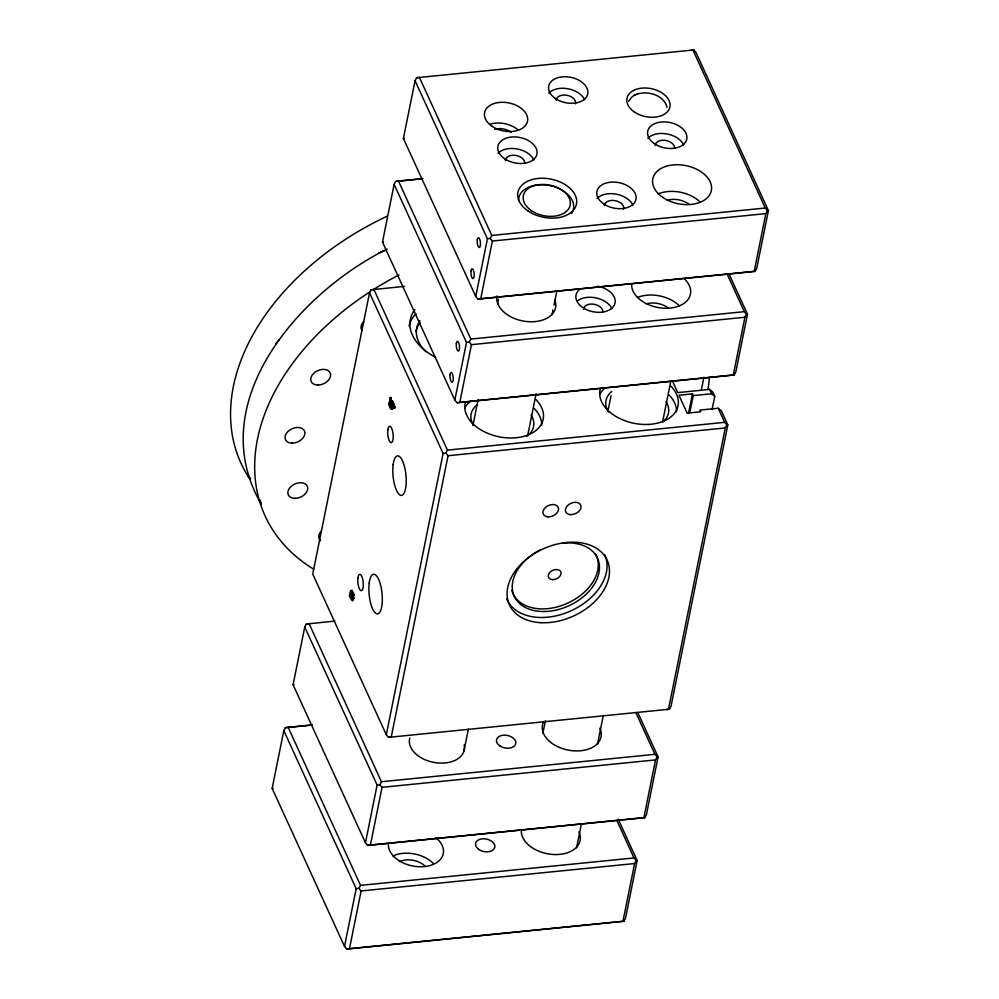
<?xml version="1.0" encoding="UTF-8"?>
<svg xmlns="http://www.w3.org/2000/svg" width="999" height="999" viewBox="0 0 999 999"><rect width="100%" height="100%" fill="white"/><g stroke="black" fill="none" stroke-linecap="round" stroke-linejoin="round"><path stroke-width="1.5" d="M353.159 595.429L352.947 596.803M386.301 734.752L443.106 453.459L445.879 453.109L447.452 450.124L373.876 289.435L371.104 289.797L369.53 292.782L312.737 574.063L386.301 734.752L388.474 737.362L669.455 709.203L671.028 706.218L727.821 424.937L721.378 410.839L718.231 408.254L699.874 410.089L700.649 411.8L687.162 413.161L678.97 395.242L692.457 393.893L693.231 395.604L689.809 412.562M618.206 819.155L637.15 860.539L625.499 918.281L623.925 921.265L346.69 949.05L344.518 946.44L272.153 788.386L283.816 730.644L285.389 727.659L312.475 724.874M365.447 842.806L293.082 684.752L304.745 627.01L306.318 624.025L309.091 623.676L381.456 781.73L379.882 784.715L377.11 785.064L365.447 842.806L367.62 845.416L644.855 817.632L646.428 814.647L658.079 756.905L637.986 713.011M728.933 273.751L747.477 314.248L735.813 371.99L734.24 374.975L457.018 402.747L454.832 400.137L382.48 242.095L394.13 184.353L395.704 181.368L422.789 178.584M475.761 296.503L403.409 138.461L415.06 80.719L416.633 77.735L419.405 77.385L491.77 235.439L490.197 238.424L487.425 238.773L475.761 296.503L477.947 299.113L755.169 271.341L756.743 268.356L768.406 210.614L696.041 52.56L693.868 49.95L416.633 77.735M352.172 590.072L351.036 592.395L351.099 595.404L350.162 595.491C349.8 584.602 354.208 594.13 351.636 598.726L352.147 599.512L353.221 594.18L352.285 600.786L349.388 596.041L350.075 594.88M394.393 406.256L395.167 407.954L394.23 408.042L392.282 403.808C393.469 406.181 391.283 412.45 389.785 406.98C387.762 404.108 390.559 400.149 389.885 398.564L391.046 397.352L390.821 398.464C391.845 399.612 389.198 401.623 390.109 403.958M353.084 600.711L350.324 595.953L350.549 594.842L351.099 595.404M390.784 401.923C392.32 397.165 394.555 409.091 391.596 407.192M351.273 597.914C353.708 589.81 348.364 590.534 351.273 597.914L352.21 597.827L351.648 596.615M352.447 596.603L352.46 591.97M353.396 598.838L353.971 593.681M354.046 598.626L354.17 597.964M394.23 408.042L390.109 397.452M344.518 946.44L356.181 888.698L283.816 730.644M454.832 400.137L466.496 342.407L394.13 184.353M445.879 453.109L448.052 455.719L391.246 737.012L388.474 737.362M346.69 949.05L349.475 948.7L361.126 890.958L358.953 888.348L356.181 888.698M367.62 845.416L370.404 845.067L382.055 787.324L379.882 784.715M457.018 402.747L459.79 402.397L471.453 344.667L469.268 342.058L466.496 342.407M477.947 299.113L480.719 298.763L492.382 241.034L490.197 238.424M472.977 425.237L478.184 399.4M463.998 750.873L468.369 729.183M527.909 434.315L536.138 393.594M553.995 305.157L556.755 291.483M542.894 733.254L545.404 720.779M608.004 410.814L611.063 395.629M576.573 847.801L581.181 825.012M597.439 744.48L603.334 715.296M662.549 422.053L670.841 381.019M688.511 413.411L692.457 393.893M701.46 389.385L703.933 377.147M712.1 409.465L714.747 396.353L712.749 392.008L709.602 389.423L677.759 392.607L672.489 381.094M349.475 948.7L622.951 921.29L634.615 863.548L636.188 860.564L637.15 860.539M370.404 845.067L643.88 817.657L655.544 759.914L657.117 756.93L658.079 756.905M459.79 402.397L733.278 375L744.929 317.257L746.503 314.273L747.477 314.248M480.719 298.763L754.208 271.366L765.858 213.624L767.432 210.639L768.406 210.614M668.481 709.228L725.286 427.947L726.86 424.95L727.821 424.937M393.107 408.254L392.669 409.078M469.268 342.058L470.841 339.073L398.476 181.019M358.953 888.348L360.527 885.364L288.162 727.309M387.2 249.038C299.575 292.183 202.422 402.609 261.076 503.796M628.621 101.299L631.868 96.99L634.802 95.08M351.673 591.87L351.099 591.483M275.924 343.519L278.958 340.234M637.187 94.081C648.201 90.572 664.085 95.142 667.082 107.48M634.465 95.217L637.474 93.956M378.858 252.909L384.49 250.649M691.083 50.3L693.868 49.95M666.683 709.565L669.455 709.203M396.678 181.343L422.502 178.759M491.77 235.439L765.259 208.029L767.432 210.639M492.382 241.034L765.858 213.624M404.682 286.351L371.104 289.797M470.841 339.073L744.33 311.663L746.503 314.273M471.453 344.667L744.929 317.257M389.885 398.564L390.821 398.464M390.896 400.774C395.529 414.148 384.64 403.134 391.833 400.686M391.82 402.797L392.757 402.709M394.455 406.93L395.392 406.843M693.231 395.604L711.588 393.768L714.747 396.353M447.452 450.124L724.675 422.34L726.86 424.95M448.052 455.719L725.286 427.947M352.809 594.892L353.746 594.792M352.947 595.516L353.883 595.416M349.388 596.041L350.324 595.953M352.147 599.512L352.709 598.938M334.915 621.091L306.318 624.025M312.188 725.049L285.389 727.659M381.456 781.73L654.932 754.32L657.117 756.93M382.055 787.324L655.544 759.914M360.527 885.364L634.003 857.954L636.188 860.564M361.126 890.958L634.615 863.548M403.409 138.461L404.37 138.436M382.48 242.095L383.441 242.07M754.208 271.366L755.169 271.341M733.278 375L734.24 374.975M293.082 684.752L294.056 684.727M272.153 788.386L273.127 788.361M643.88 817.657L644.855 817.632M622.951 921.29L623.925 921.265M392.108 409.265L390.259 404.907M247.777 475.736L250.674 478.621M692.894 49.975L765.259 208.029M727.622 275.187L744.33 311.663M709.602 389.423L711.588 393.768M718.231 408.254L724.675 422.34M415.06 80.719L487.425 238.773M635.764 712.449L654.932 754.32M617.307 821.49L634.003 857.954M369.53 292.782L443.106 453.459M392.782 401.148L393.219 402.098M393.656 403.047L394.081 403.996M394.006 405.407L393.219 403.708L393.356 404.333M304.745 627.01L377.11 785.064M259.815 499.625L261.263 503.796M390.784 405.007L391.034 405.981M353.009 591.895L353.147 592.519M552.784 309.94A27.872 18.144 11.4 0 1 551.66 315.222M497.689 304.333A27.872 18.144 11.4 0 1 498.613 299.25M554.832 300.1A29.858 19.443 11.4 0 1 528.146 321.666A29.858 19.443 11.4 0 1 497.015 295.941M597.527 286.201A19.905 12.962 11.4 0 1 614.348 304.982A19.905 12.962 11.4 0 1 586.301 309.553A19.905 12.962 11.4 0 1 580.232 289.023M684.79 279.233A29.858 19.443 11.4 0 1 670.192 308.067A29.858 19.443 11.4 0 1 631.63 284.565M577.897 300.574A19.905 12.962 11.4 0 1 596.803 298.089A19.905 12.962 11.4 0 1 611.925 308.691M583.516 309.34A9.79 6.369 11.4 0 1 593.381 304.146A9.79 6.369 11.4 0 1 602.872 311.8M637.437 297.452A29.858 19.443 11.4 0 1 679.407 305.881M646.365 303.883A17.92 11.663 11.4 0 1 668.006 307.829M599.85 728.159A29.858 19.443 11.4 0 1 572.002 750.674A29.858 19.443 11.4 0 1 543.518 722.027M464.148 744.929A27.872 18.144 11.4 0 1 436.363 762.786A27.872 18.144 11.4 0 1 409.802 738.024M554.495 186.825A27.872 18.144 11.4 0 1 571.503 213.461M518.618 200.699A27.872 18.144 11.4 0 1 548.076 185.277M549.375 185.514A27.872 18.144 11.4 0 1 553.234 186.438M490.397 124.101A21.891 14.261 11.4 0 1 518.481 130.27M596.99 198.514A19.905 12.962 11.4 0 1 616.121 194.118A19.905 12.962 11.4 0 1 632.854 205.057M604.445 205.707A9.79 6.369 11.4 0 1 615.109 200.637A9.79 6.369 11.4 0 1 623.626 209.203M556.206 100.337A9.79 6.369 11.4 0 1 566.858 95.267A9.79 6.369 11.4 0 1 575.387 103.834M548.751 93.144A19.905 12.962 11.4 0 1 567.882 88.749A19.905 12.962 11.4 0 1 584.615 99.688M505.394 160.527A9.79 6.369 11.4 0 1 515.259 155.332A9.79 6.369 11.4 0 1 524.75 162.987M497.952 153.346A19.905 12.962 11.4 0 1 517.07 148.938A19.905 12.962 11.4 0 1 533.803 159.877M647.802 138.324A19.905 12.962 11.4 0 1 666.932 133.928A19.905 12.962 11.4 0 1 683.653 144.867M655.257 145.517A9.79 6.369 11.4 0 1 665.109 140.322A9.79 6.369 11.4 0 1 674.6 147.977M658.366 193.818A29.858 19.443 11.4 0 1 700.336 202.248M667.295 200.25A17.92 11.663 11.4 0 1 688.935 204.196M494.792 129.271A13.536 8.816 11.4 0 1 511.138 132.255M578.933 831.792A29.858 19.443 11.4 0 1 555.132 854.557A29.858 19.443 11.4 0 1 521.316 830.856M436.076 837.874A27.872 18.144 11.4 0 1 425.836 866.395A27.872 18.144 11.4 0 1 388.411 844.63M399.438 861.638A17.92 11.663 11.4 0 1 425.362 866.37M392.907 855.981A27.872 18.144 11.4 0 1 433.241 863.336M435.576 357.28A53.746 35.002 11.4 0 1 414.835 309.678M409.091 325.749A53.746 35.002 11.4 0 1 415.996 313.811M416.021 331.593A45.779 29.82 11.4 0 1 420.067 322.615M425.924 351.698A45.779 29.82 11.4 0 1 419.905 320.691M562.737 543.156A45.779 31.394 -24.6 0 1 595.229 582.704A45.779 31.394 -24.6 0 1 526.685 608.141A45.779 31.394 -24.6 0 1 533.004 554.195M534.165 553.421A45.779 31.394 -24.6 0 1 540.272 549.875M604.582 554.545A53.746 36.863 -24.6 0 1 570.941 610.839A53.746 36.863 -24.6 0 1 506.705 598.925M595.404 553.808A45.779 31.394 -24.6 0 1 566.633 603.608A45.779 31.394 -24.6 0 1 511.813 590.284M670.928 386.163A39.81 25.924 11.4 0 1 648.114 424.425A39.81 25.924 11.4 0 1 600.174 389.26M536.063 399.675A39.81 25.924 11.4 0 1 513.236 437.937A39.81 25.924 11.4 0 1 465.297 402.772M666.033 401.561A31.843 20.742 11.4 0 1 662.749 421.953M608.503 412.05A31.843 20.742 11.4 0 1 611.813 391.471M599.837 394.305A39.81 25.924 11.4 0 1 605.456 387.649M669.13 395.042A39.81 25.924 11.4 0 1 676.585 411.75M531.156 415.072A31.843 20.742 11.4 0 1 526.835 436.263M473.638 425.574A31.843 20.742 11.4 0 1 476.935 404.982M464.96 407.817A39.81 25.924 11.4 0 1 470.579 401.161M534.265 408.554A39.81 25.924 11.4 0 1 541.708 425.274M709.452 377.31A238.848 163.811 -24.6 0 1 707.916 389.435M313.536 569.13A238.848 163.811 -24.6 0 1 369.543 292.083M373.476 289.56A238.848 163.811 -24.6 0 1 399.001 274.937M320.629 540.671A10.452 7.168 -24.6 0 1 321.416 530.956M361.988 330.344A10.452 7.168 -24.6 0 1 363.698 321.578M249.688 478.846A238.848 163.811 -24.6 0 1 387.3 216.134M450.049 374.625A4.895 1.586 84.3 0 0 451.948 382.192A4.895 1.586 84.3 0 0 452.859 375.174A4.895 1.586 84.3 0 0 450.049 374.625M456.331 343.531A4.895 1.586 84.3 0 0 458.229 351.099A4.895 1.586 84.3 0 0 459.14 344.093A4.895 1.586 84.3 0 0 456.331 343.531M499.837 745.866A9.79 6.369 11.4 0 0 515.646 743.955A9.79 6.369 11.4 0 0 502.909 735.239A9.79 6.369 11.4 0 0 499.837 745.866M531.393 210.614A23.889 15.559 11.4 0 0 569.967 205.956A23.889 15.559 11.4 0 0 538.911 184.678A23.889 15.559 11.4 0 0 531.393 210.614M470.979 270.991A4.895 1.586 84.3 0 0 472.877 278.559A4.895 1.586 84.3 0 0 473.788 271.541A4.895 1.586 84.3 0 0 470.979 270.991M477.26 239.897A4.895 1.586 84.3 0 0 479.158 247.465A4.895 1.586 84.3 0 0 480.069 240.459A4.895 1.586 84.3 0 0 477.26 239.897M528.009 210.939A29.858 19.443 11.4 0 0 576.223 205.12A29.858 19.443 11.4 0 0 537.387 178.521A29.858 19.443 11.4 0 0 528.009 210.939M634.353 111.988A21.891 14.261 11.4 0 0 669.717 107.717A21.891 14.261 11.4 0 0 641.233 88.212A21.891 14.261 11.4 0 0 634.353 111.988M491.995 126.261A21.891 14.261 11.4 0 0 527.347 121.99A21.891 14.261 11.4 0 0 498.876 102.485A21.891 14.261 11.4 0 0 491.995 126.261M603.646 203.883A19.905 12.962 11.4 0 0 635.801 200A19.905 12.962 11.4 0 0 609.902 182.268A19.905 12.962 11.4 0 0 603.646 203.883M555.407 98.514A19.905 12.962 11.4 0 0 587.549 94.643A19.905 12.962 11.4 0 0 561.663 76.911A19.905 12.962 11.4 0 0 555.407 98.514M504.607 158.704A19.905 12.962 11.4 0 0 536.75 154.833A19.905 12.962 11.4 0 0 510.864 137.1A19.905 12.962 11.4 0 0 504.607 158.704M654.457 143.694A19.905 12.962 11.4 0 0 686.6 139.81A19.905 12.962 11.4 0 0 660.714 122.078A19.905 12.962 11.4 0 0 654.457 143.694M662.874 197.427A29.858 19.443 11.4 0 0 711.088 191.608A29.858 19.443 11.4 0 0 672.265 165.01A29.858 19.443 11.4 0 0 662.874 197.427M478.908 849.5A9.79 6.369 11.4 0 0 494.717 847.589A9.79 6.369 11.4 0 0 481.993 838.873A9.79 6.369 11.4 0 0 478.908 849.5M369.218 583.041A19.905 6.469 84.3 0 0 376.948 613.836A19.905 6.469 84.3 0 0 380.644 585.302A19.905 6.469 84.3 0 0 369.218 583.041M393.144 464.61A19.905 6.469 84.3 0 0 400.874 495.392A19.905 6.469 84.3 0 0 404.558 466.858A19.905 6.469 84.3 0 0 393.144 464.61M387.812 429.92A8.229 2.672 84.3 0 0 391.009 442.644A8.229 2.672 84.3 0 0 392.532 430.856A8.229 2.672 84.3 0 0 387.812 429.92M357.917 577.971A8.229 2.672 84.3 0 0 361.114 590.696A8.229 2.672 84.3 0 0 362.637 578.896A8.229 2.672 84.3 0 0 357.917 577.971M570.516 514.61A8.229 5.644 -24.6 0 0 580.943 505.731A8.229 5.644 -24.6 0 0 568.194 505.019A8.229 5.644 -24.6 0 0 570.516 514.61M548.039 516.858A8.229 5.644 -24.6 0 0 558.466 507.979A8.229 5.644 -24.6 0 0 545.716 507.267A8.229 5.644 -24.6 0 0 548.039 516.858M540.646 622.677A53.746 36.863 -24.6 0 0 608.728 564.71A53.746 36.863 -24.6 0 0 525.437 560.052A53.746 36.863 -24.6 0 0 540.646 622.677M552.435 579.632A6.768 4.645 -24.6 0 0 561.001 572.34A6.768 4.645 -24.6 0 0 550.511 571.753A6.768 4.645 -24.6 0 0 552.435 579.632M294.955 498.351A10.452 7.168 -24.6 0 0 307.48 486.638A10.452 7.168 -24.6 0 0 290.946 486.575A10.452 7.168 -24.6 0 0 294.955 498.351M292.108 443.131A10.452 7.168 -24.6 0 0 304.658 431.431A10.452 7.168 -24.6 0 0 288.149 431.318A10.452 7.168 -24.6 0 0 292.108 443.131M317.932 385.04A10.452 7.168 -24.6 0 0 330.332 373.251A10.452 7.168 -24.6 0 0 313.748 373.326A10.452 7.168 -24.6 0 0 317.932 385.04"/></g></svg>
